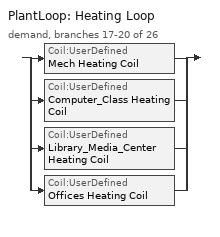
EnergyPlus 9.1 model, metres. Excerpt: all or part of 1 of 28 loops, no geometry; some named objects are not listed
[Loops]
PlantLoop 'Heating Loop'
 demand, branches 17-20 of 26: split
  | Coil:UserDefined 'Mech Heating Coil'
  | Coil:UserDefined 'Computer_Class Heating Coil'
  | Coil:UserDefined 'Library_Media_Center Heating Coil'
  | Coil:UserDefined 'Offices Heating Coil'
[EnergyManagementSystem:Sensor] Output:Variable or Output:Meter=System Node Temperature
Name | Output:Variable or Output:Meter Index Key
Mech_HWCoil_Water_Tout_internal | Mech AHU Water to Air Heat Pump Source Side2 Outlet Node
Computer_Class_HWCoil_Water_Tout_internal | Computer_Class AHU Water to Air Heat Pump Source Side2 Outlet Node
Library_Media_Center_HWCoil_Water_Tout_internal | Library_Media_Center AHU Water to Air Heat Pump Source Side2 Outlet Node
Offices_HWCoil_Water_Tout_internal | Offices AHU Water to Air Heat Pump Source Side2 Outlet Node
[EnergyManagementSystem:Actuator]
Name | Actuated Component Unique | Actuated Component Type | Actuated Component Control Type
Mech_HWcoil_Mdot_Min | Mech Heating Coil | Plant Connection | Minimum Mass Flow Rate
Mech_HWcoil_Mdot_Max | Mech Heating Coil | Plant Connection | Maximum Mass Flow Rate
Mech_HWcoil_Water_Tout | Mech Heating Coil | Plant Connection | Outlet Temperature
Mech_HWcoil_Water_MdotRequest; Mech_HWcoil_Water_DesignVdot | Mech Heating Coil | Plant Connection | Design Volume Flow Rate
Mech_HWcoil_Air_Tout | Mech Heating Coil | Air Connection 1 | Outlet Temperature
Mech_HWcoil_Air_Wout | Mech Heating Coil | Air Connection 1 | Outlet Humidity Ratio
Mech_HWcoil_Air_MdotOut | Mech Heating Coil | Air Connection 1 | Mass Flow Rate
Computer_Class_HWcoil_Mdot_Min | Computer_Class Heating Coil | Plant Connection | Minimum Mass Flow Rate
Computer_Class_HWcoil_Mdot_Max | Computer_Class Heating Coil | Plant Connection | Maximum Mass Flow Rate
Computer_Class_HWcoil_Water_Tout | Computer_Class Heating Coil | Plant Connection | Outlet Temperature
Computer_Class_HWcoil_Water_MdotRequest; Computer_Class_HWcoil_Water_DesignVdot | Computer_Class Heating Coil | Plant Connection | Design Volume Flow Rate
Computer_Class_HWcoil_Air_Tout | Computer_Class Heating Coil | Air Connection 1 | Outlet Temperature
Computer_Class_HWcoil_Air_Wout | Computer_Class Heating Coil | Air Connection 1 | Outlet Humidity Ratio
Computer_Class_HWcoil_Air_MdotOut | Computer_Class Heating Coil | Air Connection 1 | Mass Flow Rate
Library_Media_Center_HWcoil_Mdot_Min | Library_Media_Center Heating Coil | Plant Connection | Minimum Mass Flow Rate
Library_Media_Center_HWcoil_Mdot_Max | Library_Media_Center Heating Coil | Plant Connection | Maximum Mass Flow Rate
Library_Media_Center_HWcoil_Water_Tout | Library_Media_Center Heating Coil | Plant Connection | Outlet Temperature
Library_Media_Center_HWcoil_Water_MdotRequest; Library_Media_Center_HWcoil_Water_DesignVdot | Library_Media_Center Heating Coil | Plant Connection | Design Volume Flow Rate
Library_Media_Center_HWcoil_Air_Tout | Library_Media_Center Heating Coil | Air Connection 1 | Outlet Temperature
Library_Media_Center_HWcoil_Air_Wout | Library_Media_Center Heating Coil | Air Connection 1 | Outlet Humidity Ratio
Library_Media_Center_HWcoil_Air_MdotOut | Library_Media_Center Heating Coil | Air Connection 1 | Mass Flow Rate
Offices_HWcoil_Mdot_Min | Offices Heating Coil | Plant Connection | Minimum Mass Flow Rate
Offices_HWcoil_Mdot_Max | Offices Heating Coil | Plant Connection | Maximum Mass Flow Rate
Offices_HWcoil_Water_Tout | Offices Heating Coil | Plant Connection | Outlet Temperature
Offices_HWcoil_Water_MdotRequest; Offices_HWcoil_Water_DesignVdot | Offices Heating Coil | Plant Connection | Design Volume Flow Rate
Offices_HWcoil_Air_Tout | Offices Heating Coil | Air Connection 1 | Outlet Temperature
Offices_HWcoil_Air_Wout | Offices Heating Coil | Air Connection 1 | Outlet Humidity Ratio
Offices_HWcoil_Air_MdotOut | Offices Heating Coil | Air Connection 1 | Mass Flow Rate
[EnergyManagementSystem:ProgramCallingManager]
Mech Heating Coil Model Program Manager: UserDefinedComponentModel; Mech_HWCoil_ModelInput; Mech_HW_Coil_Sim_Model; Mech_HWCoil_ModelOuput
Mech Heating Coil Init Program Manager: BeginNewEnvironment; Mech_H_InitSimpleCoilModel
Computer_Class Heating Coil Model Program Manager: UserDefinedComponentModel; Computer_Class_HWCoil_ModelInput; Computer_Class_HW_Coil_Sim_Model; Computer_Class_HWCoil_ModelOuput
Computer_Class Heating Coil Init Program Manager: BeginNewEnvironment; Computer_Class_H_InitSimpleCoilModel
Library_Media_Center Heating Coil Model Program Manager: UserDefinedComponentModel; Library_Media_Center_HWCoil_ModelInput; Library_Media_Center_HW_Coil_Sim_Model; Library_Media_Center_HWCoil_ModelOuput
Library_Media_Center Heating Coil Init Program Manager: BeginNewEnvironment; Library_Media_Center_H_InitSimpleCoilModel
Offices Heating Coil Model Program Manager: UserDefinedComponentModel; Offices_HWCoil_ModelInput; Offices_HW_Coil_Sim_Model; Offices_HWCoil_ModelOuput
Offices Heating Coil Init Program Manager: BeginNewEnvironment; Offices_H_InitSimpleCoilModel
[EnergyManagementSystem:Program]
Mech_HWCoil_ModelInput: Set Mech_HWCoil_Air_Mdot = 1.5*Mech_HWCoil_Air_rho*On_Off; Set Mech_HWcoil_Water_Mdot     = HeatingCoil_mcMech; Set Mech_HWCoil_Coil_Eff       = 0.7
Mech_HW_Coil_Sim_Model: IF Mech_HWCoil_Air_Mdot == 0.0; SET Mech_HWCoil_Air_Toutlet = Mech_HWCoil_Air_Tinlet; SET Mech_HWCoil_Air_Woutlet = Mech_HWCoil_Air_Winlet; Set Mech_HWCoil_Air_MdotOut = Mech_HWCoil_Air_Mdot; Set Mech_HWCoil_tot_heat_Power = 0.0; Set Mech_HWCoil_Water_Toutlet = Mech_HWCoil_Water_Tinlet; RETURN; ENDIF; If Mech_HWcoil_Water_Mdot <= 0.0; SET Mech_HWcoil_Air_Toutlet = Mech_HWcoil_Air_Tinlet; SET Mech_HWcoil_Air_Woutlet = Mech_HWcoil_Air_Winlet; Set Mech_HWcoil_Air_MdotOut = Mech_HWcoil_Air_Mdot; Set Mech_HWcoil_tot_cool_Power = 0.0; Set Mech_HWcoil_Water_Toutlet = Mech_HWCoil_Acd * Mech_HWCoil_Water_Tout_internal + Mech_HWCoil_Bcd* ((Mech_HWCoil_UA/Mech_HWCoil_Water_cp) * Mech_HWCoil_Air_Toutlet); RETURN; ENDIF; Set AirIn_Enth     = @HFnTdbW Mech_HWCoil_Air_Tinlet Mech_HWCoil_Air_Winlet; Set AirOut_Enth_Limit = @HFnTdbW Mech_HWCoil_Water_Tinlet Mech_HWCoil_Air_Winlet; Set MaxQdot      = Mech_HWCoil_Coil_Eff * Mech_HWCoil_Air_Mdot * (AirOut_Enth_Limit - AirIn_Enth ); Set Air_HoutSP = @HFnTdbW Mech_HWCoil_Air_Tsp Mech_HWcoil_Air_Woutlet; Set Qdot_SP    = Mech_HWCoil_Air_Mdot * (Air_HoutSP - AirIn_Enth ); IF Qdot_SP > MaxQdot; Set Air_Hout = AirIn_Enth + (MaxQdot/Mech_HWCoil_Air_Mdot); ELSE; Set Air_Hout = Air_HoutSP; ENDIF; Set Real_Air_Hout = 1*Air_Hout; Set temp = Mech_HWCoil_Air_Toutlet; Set Mech_HWCoil_Air_Toutlet =  Mech_HWCoil_Asad * temp +Mech_HWCoil_Bsad* ( Mech_HWCoil_Water_Toutlet + Mech_HWCoil_InletCoeff*Mech_HWCoil_Air_Tinlet); IF  (Mech_HWCoil_Water_Mdot < Mech_HWCoil_Water_Mdot_Max); Set Mech_HWCoil_Water_Toutlet = Mech_HWCoil_Acd * Mech_HWCoil_Water_Tout_internal + Mech_HWCoil_Bcd * (Mech_HWCoil_Water_Mdot*(Mech_HWCoil_Water_Tinlet - Mech_HWCoil_Water_Tout_internal) + (Mech_HWCoil_UA/Mech_HWCoil_Water_cp) * temp ); ELSE; Set Mech_HWCoil_Water_Toutlet = Mech_HWCoil_Acd * Mech_HWCoil_Water_Tout_internal + Mech_HWCoil_Bcd * (Mech_HWCoil_Water_Mdot_Max*(Mech_HWCoil_Water_Tinlet - Mech_HWCoil_Water_Tout_internal) + (Mech_HWCoil_UA/Mech_HWCoil_Water_cp) * temp ); ENDIF; Set ActualQdot  = Mech_HWCoil_Air_Mdot * (AirIn_Enth   - Air_Hout); Set Mech_HWCoil_tot_heat_Power = ActualQdot
Mech_HWCoil_ModelOuput: Set Mech_HWcoil_Water_MdotRequest = Mech_HWcoil_Water_Mdot; Set Mech_HWcoil_Air_Tout          = Mech_HWcoil_Air_Toutlet; Set Mech_HWcoil_Air_Wout          = Mech_HWcoil_Air_Woutlet; Set Mech_HWcoil_tot_cool_Power    = Mech_HWcoil_Tot_Cool_Power; Set Mech_HWcoil_tot_cool_Energy   = Mech_HWcoil_Tot_Cool_Power * SystemTimestep * 3600; Set Mech_HWcoil_Air_MdotOut       = Mech_HWcoil_Air_Mdot; Set Mech_HWcoil_Water_Tout        = Mech_HWcoil_Water_Toutlet
Mech_H_InitSimpleCoilModel: Set Mech_HWLoopExitTemp = 7.0; Set Mech_HWLoopDeltaTemp = 4.0; Set Mech_HWcoil_WATER_Mdot_Min = 0.0; Set Mech_HWcoil_WATER_Mdot_Max = 2; Set Ts = 60; Set Mech_HWCoil_U = 500; Set Mech_HWCoil_A = 4; Set Mech_HWCoil_UA = Mech_HWCoil_U*Mech_HWCoil_A; Set C_coil_air = 20000; Set C_coil_water = 400000; Set Asa = -1*(Mech_HWCoil_UA + 1.5*Mech_HWCoil_Air_rho*Mech_HWCoil_Air_cp)/(C_coil_air); Set Bsa = (Mech_HWCoil_UA)/(C_coil_air); Set Mech_HWCoil_Asad = @Exp (Asa * Ts ); Set Mech_HWCoil_Bsad =  ((Mech_HWCoil_Asad -1) * Bsa)/Asa; Set Ac = -1*(Mech_HWCoil_UA)/(C_coil_water); Set Bc = (Mech_HWcoil_Water_cp)/(C_coil_water); Set Mech_HWCoil_Acd = @Exp (Ac * Ts ); Set Mech_HWCoil_Bcd = ((Mech_HWCoil_Acd -1) * Bc)/Ac; SET Mech_HWCOIL_TOT_COOL_POWER    = 0; Set Mech_HWCoil_InletCoeff  = (1.5*Mech_HWCoil_Air_cp/Mech_HWCoil_UA)
Computer_Class_HWCoil_ModelInput: Set Computer_Class_HWCoil_Air_Mdot =0.75*Computer_Class_HWCoil_Air_rho*On_Off; Set Computer_Class_HWcoil_Water_Mdot     = HeatingCoil_mcComputerClass; Set Computer_Class_HWCoil_Coil_Eff       = 0.7
Computer_Class_HW_Coil_Sim_Model: IF Computer_Class_HWCoil_Air_Mdot == 0.0; SET Computer_Class_HWCoil_Air_Toutlet = Computer_Class_HWCoil_Air_Tinlet; SET Computer_Class_HWCoil_Air_Woutlet = Computer_Class_HWCoil_Air_Winlet; Set Computer_Class_HWCoil_Air_MdotOut = Computer_Class_HWCoil_Air_Mdot; Set Computer_Class_HWCoil_tot_heat_Power = 0.0; Set Computer_Class_HWCoil_Water_Toutlet = Computer_Class_HWCoil_Water_Tinlet; RETURN; ENDIF; If Computer_Class_HWcoil_Water_Mdot <= 0.0; SET Computer_Class_HWcoil_Air_Toutlet = Computer_Class_HWcoil_Air_Tinlet; SET Computer_Class_HWcoil_Air_Woutlet = Computer_Class_HWcoil_Air_Winlet; Set Computer_Class_HWcoil_Air_MdotOut = Computer_Class_HWcoil_Air_Mdot; Set Computer_Class_HWcoil_tot_cool_Power = 0.0; Set Computer_Class_HWcoil_Water_Toutlet = Computer_Class_HWCoil_Acd * Computer_Class_HWCoil_Water_Tout_internal + Computer_Class_HWCoil_Bcd* ((Computer_Class_HWCoil_UA/Computer_Class_HWCoil_Water_cp) * Computer_Class_HWCoil_Air_Toutlet); RETURN; ENDIF; Set AirIn_Enth     = @HFnTdbW Computer_Class_HWCoil_Air_Tinlet Computer_Class_HWCoil_Air_Winlet; Set AirOut_Enth_Limit = @HFnTdbW Computer_Class_HWCoil_Water_Tinlet Computer_Class_HWCoil_Air_Winlet; Set MaxQdot      = Computer_Class_HWCoil_Coil_Eff * Computer_Class_HWCoil_Air_Mdot * (AirOut_Enth_Limit - AirIn_Enth ); Set Air_HoutSP = @HFnTdbW Computer_Class_HWCoil_Air_Tsp Computer_Class_HWcoil_Air_Woutlet; Set Qdot_SP    = Computer_Class_HWCoil_Air_Mdot * (Air_HoutSP - AirIn_Enth ); IF Qdot_SP > MaxQdot; Set Air_Hout = AirIn_Enth + (MaxQdot/Computer_Class_HWCoil_Air_Mdot); ELSE; Set Air_Hout = Air_HoutSP; ENDIF; Set Real_Air_Hout = 1*Air_Hout; Set temp = Computer_Class_HWCoil_Air_Toutlet; Set Computer_Class_HWCoil_Air_Toutlet =  Computer_Class_HWCoil_Asad * temp +Computer_Class_HWCoil_Bsad* ( Computer_Class_HWCoil_Water_Toutlet + Computer_Class_HWCoil_InletCoeff*Computer_Class_HWCoil_Air_Tinlet); IF  (Computer_Class_HWCoil_Water_Mdot < Computer_Class_HWCoil_Water_Mdot_Max); Set Computer_Class_HWCoil_Water_Toutlet = Computer_Class_HWCoil_Acd * Computer_Class_HWCoil_Water_Tout_internal + Computer_Class_HWCoil_Bcd * (Computer_Class_HWCoil_Water_Mdot*(Computer_Class_HWCoil_Water_Tinlet - Computer_Class_HWCoil_Water_Tout_internal) + (Computer_Class_HWCoil_UA/Computer_Class_HWCoil_Water_cp) * temp ); ELSE; Set Computer_Class_HWCoil_Water_Toutlet = Computer_Class_HWCoil_Acd * Computer_Class_HWCoil_Water_Tout_internal + Computer_Class_HWCoil_Bcd * (Computer_Class_HWCoil_Water_Mdot_Max*(Computer_Class_HWCoil_Water_Tinlet - Computer_Class_HWCoil_Water_Tout_internal) + (Computer_Class_HWCoil_UA/Computer_Class_HWCoil_Water_cp) * temp ); ENDIF; Set ActualQdot  = Computer_Class_HWCoil_Air_Mdot * (AirIn_Enth   - Air_Hout); Set Computer_Class_HWCoil_tot_heat_Power = ActualQdot
Computer_Class_HWCoil_ModelOuput: Set Computer_Class_HWcoil_Water_MdotRequest = Computer_Class_HWcoil_Water_Mdot; Set Computer_Class_HWcoil_Air_Tout          = Computer_Class_HWcoil_Air_Toutlet; Set Computer_Class_HWcoil_Air_Wout          = Computer_Class_HWcoil_Air_Woutlet; Set Computer_Class_HWcoil_tot_cool_Power    = Computer_Class_HWcoil_Tot_Cool_Power; Set Computer_Class_HWcoil_tot_cool_Energy   = Computer_Class_HWcoil_Tot_Cool_Power * SystemTimestep * 3600; Set Computer_Class_HWcoil_Air_MdotOut       = Computer_Class_HWcoil_Air_Mdot; Set Computer_Class_HWcoil_Water_Tout        = Computer_Class_HWcoil_Water_Toutlet
Computer_Class_H_InitSimpleCoilModel: Set Computer_Class_HWLoopExitTemp = 7.0; Set Computer_Class_HWLoopDeltaTemp = 4.0; Set Computer_Class_HWcoil_WATER_Mdot_Min = 0.0; Set Computer_Class_HWcoil_WATER_Mdot_Max = 2; Set Ts = 60; Set Computer_Class_HWCoil_U = 500; Set Computer_Class_HWCoil_A = 5; Set Computer_Class_HWCoil_UA = Computer_Class_HWCoil_U*Computer_Class_HWCoil_A; Set C_coil_air = 20000; Set C_coil_water = 400000; Set Asa = -1*(Computer_Class_HWCoil_UA + 0.75*Computer_Class_HWCoil_Air_cp)/(C_coil_air); Set Bsa = (Computer_Class_HWCoil_UA)/(C_coil_air); Set Computer_Class_HWCoil_Asad = @Exp (Asa * Ts ); Set Computer_Class_HWCoil_Bsad =  ((Computer_Class_HWCoil_Asad -1) * Bsa)/Asa; Set Ac = -1*(Computer_Class_HWCoil_UA)/(C_coil_water); Set Bc = (Computer_Class_HWcoil_Water_cp)/(C_coil_water); Set Computer_Class_HWCoil_Acd = @Exp (Ac * Ts ); Set Computer_Class_HWCoil_Bcd = ((Computer_Class_HWCoil_Acd -1) * Bc)/Ac; SET Computer_Class_HWCOIL_TOT_COOL_POWER    = 0; Set Computer_Class_HWCoil_InletCoeff  = (0.75*Computer_Class_HWCoil_Air_cp/Computer_Class_HWCoil_UA)
Library_Media_Center_HWCoil_ModelInput: Set Library_Media_Center_HWCoil_Air_Mdot = 5*Library_Media_Center_HWCoil_Air_rho*On_Off; Set Library_Media_Center_HWcoil_Water_Mdot     = HeatingCoil_mcLibrary; Set Library_Media_Center_HWCoil_Coil_Eff       = 0.7
Library_Media_Center_HW_Coil_Sim_Model: IF Library_Media_Center_HWCoil_Air_Mdot == 0.0; SET Library_Media_Center_HWCoil_Air_Toutlet = Library_Media_Center_HWCoil_Air_Tinlet; SET Library_Media_Center_HWCoil_Air_Woutlet = Library_Media_Center_HWCoil_Air_Winlet; Set Library_Media_Center_HWCoil_Air_MdotOut = Library_Media_Center_HWCoil_Air_Mdot; Set Library_Media_Center_HWCoil_tot_heat_Power = 0.0; Set Library_Media_Center_HWCoil_Water_Toutlet = Library_Media_Center_HWCoil_Water_Tinlet; RETURN; ENDIF; If Library_Media_Center_HWcoil_Water_Mdot <= 0.0; SET Library_Media_Center_HWcoil_Air_Toutlet = Library_Media_Center_HWcoil_Air_Tinlet; SET Library_Media_Center_HWcoil_Air_Woutlet = Library_Media_Center_HWcoil_Air_Winlet; Set Library_Media_Center_HWcoil_Air_MdotOut = Library_Media_Center_HWcoil_Air_Mdot; Set Library_Media_Center_HWcoil_tot_cool_Power = 0.0; Set Library_Media_Center_HWcoil_Water_Toutlet = Library_Media_Center_HWCoil_Acd * Library_Media_Center_HWCoil_Water_Tout_internal + Library_Media_Center_HWCoil_Bcd* ((Library_Media_Center_HWCoil_UA/Library_Media_Center_HWCoil_Water_cp) * Library_Media_Center_HWCoil_Air_Toutlet); RETURN; ENDIF; Set AirIn_Enth     = @HFnTdbW Library_Media_Center_HWCoil_Air_Tinlet Library_Media_Center_HWCoil_Air_Winlet; Set AirOut_Enth_Limit = @HFnTdbW Library_Media_Center_HWCoil_Water_Tinlet Library_Media_Center_HWCoil_Air_Winlet; Set MaxQdot      = Library_Media_Center_HWCoil_Coil_Eff * Library_Media_Center_HWCoil_Air_Mdot * (AirOut_Enth_Limit - AirIn_Enth ); Set Air_HoutSP = @HFnTdbW Library_Media_Center_HWCoil_Air_Tsp Library_Media_Center_HWcoil_Air_Woutlet; Set Qdot_SP    = Library_Media_Center_HWCoil_Air_Mdot * (Air_HoutSP - AirIn_Enth ); IF Qdot_SP > MaxQdot; Set Air_Hout = AirIn_Enth + (MaxQdot/Library_Media_Center_HWCoil_Air_Mdot); ELSE; Set Air_Hout = Air_HoutSP; ENDIF; Set Real_Air_Hout = 1*Air_Hout; Set temp = Library_Media_Center_HWCoil_Air_Toutlet; Set Library_Media_Center_HWCoil_Air_Toutlet =  Library_Media_Center_HWCoil_Asad * temp +Library_Media_Center_HWCoil_Bsad* ( Library_Media_Center_HWCoil_Water_Toutlet + Library_Media_Center_HWCoil_InletCoeff*Library_Media_Center_HWCoil_Air_Tinlet); IF  (Library_Media_Center_HWCoil_Water_Mdot < Library_Media_Center_HWCoil_Water_Mdot_Max); Set Library_Media_Center_HWCoil_Water_Toutlet = Library_Media_Center_HWCoil_Acd * Library_Media_Center_HWCoil_Water_Tout_internal + Library_Media_Center_HWCoil_Bcd * (Library_Media_Center_HWCoil_Water_Mdot*(Library_Media_Center_HWCoil_Water_Tinlet - Library_Media_Center_HWCoil_Water_Tout_internal) + (Library_Media_Center_HWCoil_UA/Library_Media_Center_HWCoil_Water_cp) * temp ); ELSE; Set Library_Media_Center_HWCoil_Water_Toutlet = Library_Media_Center_HWCoil_Acd * Library_Media_Center_HWCoil_Water_Tout_internal + Library_Media_Center_HWCoil_Bcd * (Library_Media_Center_HWCoil_Water_Mdot_Max*(Library_Media_Center_HWCoil_Water_Tinlet - Library_Media_Center_HWCoil_Water_Tout_internal) + (Library_Media_Center_HWCoil_UA/Library_Media_Center_HWCoil_Water_cp) * temp ); ENDIF; Set ActualQdot  = Library_Media_Center_HWCoil_Air_Mdot * (AirIn_Enth   - Air_Hout); Set Library_Media_Center_HWCoil_tot_heat_Power = ActualQdot
Library_Media_Center_HWCoil_ModelOuput: Set Library_Media_Center_HWcoil_Water_MdotRequest = Library_Media_Center_HWcoil_Water_Mdot; Set Library_Media_Center_HWcoil_Air_Tout          = Library_Media_Center_HWcoil_Air_Toutlet; Set Library_Media_Center_HWcoil_Air_Wout          = Library_Media_Center_HWcoil_Air_Woutlet; Set Library_Media_Center_HWcoil_tot_cool_Power    = Library_Media_Center_HWcoil_Tot_Cool_Power; Set Library_Media_Center_HWcoil_tot_cool_Energy   = Library_Media_Center_HWcoil_Tot_Cool_Power * SystemTimestep * 3600; Set Library_Media_Center_HWcoil_Air_MdotOut       = Library_Media_Center_HWcoil_Air_Mdot; Set Library_Media_Center_HWcoil_Water_Tout        = Library_Media_Center_HWcoil_Water_Toutlet
Library_Media_Center_H_InitSimpleCoilModel: Set Library_Media_Center_HWLoopExitTemp = 7.0; Set Library_Media_Center_HWLoopDeltaTemp = 4.0; Set Library_Media_Center_HWcoil_WATER_Mdot_Min = 0.0; Set Library_Media_Center_HWcoil_WATER_Mdot_Max = 2; Set Ts = 60; Set Library_Media_Center_HWCoil_U = 500; Set Library_Media_Center_HWCoil_A = 5; Set Library_Media_Center_HWCoil_UA = Library_Media_Center_HWCoil_U*Library_Media_Center_HWCoil_A; Set C_coil_air = 20000; Set C_coil_water = 400000; Set Asa = -1*(Library_Media_Center_HWCoil_UA + 5*Library_Media_Center_HWCoil_Air_rho*Library_Media_Center_HWCoil_Air_cp)/(C_coil_air); Set Bsa = (Library_Media_Center_HWCoil_UA)/(C_coil_air); Set Library_Media_Center_HWCoil_Asad = @Exp (Asa * Ts ); Set Library_Media_Center_HWCoil_Bsad =  ((Library_Media_Center_HWCoil_Asad -1) * Bsa)/Asa; Set Ac = -1*(Library_Media_Center_HWCoil_UA)/(C_coil_water); Set Bc = (Library_Media_Center_HWcoil_Water_cp)/(C_coil_water); Set Library_Media_Center_HWCoil_Acd = @Exp (Ac * Ts ); Set Library_Media_Center_HWCoil_Bcd = ((Library_Media_Center_HWCoil_Acd -1) * Bc)/Ac; SET Library_Media_Center_HWCOIL_TOT_COOL_POWER    = 0; Set Library_Media_Center_HWCoil_InletCoeff  = (5*Library_Media_Center_HWCoil_Air_cp/Library_Media_Center_HWCoil_UA)
Offices_HWCoil_ModelInput: Set Offices_HWCoil_Air_Mdot = 2.5*Offices_HWCoil_Air_rho*On_Off; Set Offices_HWcoil_Water_Mdot     = HeatingCoil_mcOffices; Set Offices_HWCoil_Coil_Eff       = 0.7
Offices_HW_Coil_Sim_Model: IF Offices_HWCoil_Air_Mdot == 0.0; SET Offices_HWCoil_Air_Toutlet = Offices_HWCoil_Air_Tinlet; SET Offices_HWCoil_Air_Woutlet = Offices_HWCoil_Air_Winlet; Set Offices_HWCoil_Air_MdotOut = Offices_HWCoil_Air_Mdot; Set Offices_HWCoil_tot_heat_Power = 0.0; Set Offices_HWCoil_Water_Toutlet = Offices_HWCoil_Water_Tinlet; RETURN; ENDIF; If Offices_HWcoil_Water_Mdot <= 0.0; SET Offices_HWcoil_Air_Toutlet = Offices_HWcoil_Air_Tinlet; SET Offices_HWcoil_Air_Woutlet = Offices_HWcoil_Air_Winlet; Set Offices_HWcoil_Air_MdotOut = Offices_HWcoil_Air_Mdot; Set Offices_HWcoil_tot_cool_Power = 0.0; Set Offices_HWcoil_Water_Toutlet = Offices_HWCoil_Acd * Offices_HWCoil_Water_Tout_internal + Offices_HWCoil_Bcd* ((Offices_HWCoil_UA/Offices_HWCoil_Water_cp) * Offices_HWCoil_Air_Toutlet); RETURN; ENDIF; Set AirIn_Enth     = @HFnTdbW Offices_HWCoil_Air_Tinlet Offices_HWCoil_Air_Winlet; Set AirOut_Enth_Limit = @HFnTdbW Offices_HWCoil_Water_Tinlet Offices_HWCoil_Air_Winlet; Set MaxQdot      = Offices_HWCoil_Coil_Eff * Offices_HWCoil_Air_Mdot * (AirOut_Enth_Limit - AirIn_Enth ); Set Air_HoutSP = @HFnTdbW Offices_HWCoil_Air_Tsp Offices_HWcoil_Air_Woutlet; Set Qdot_SP    = Offices_HWCoil_Air_Mdot * (Air_HoutSP - AirIn_Enth ); IF Qdot_SP > MaxQdot; Set Air_Hout = AirIn_Enth + (MaxQdot/Offices_HWCoil_Air_Mdot); ELSE; Set Air_Hout = Air_HoutSP; ENDIF; Set Real_Air_Hout = 1*Air_Hout; Set temp = Offices_HWCoil_Air_Toutlet; Set Offices_HWCoil_Air_Toutlet =  Offices_HWCoil_Asad * temp +Offices_HWCoil_Bsad* ( Offices_HWCoil_Water_Toutlet + Offices_HWCoil_InletCoeff*Offices_HWCoil_Air_Tinlet); IF  (Offices_HWCoil_Water_Mdot < Offices_HWCoil_Water_Mdot_Max); Set Offices_HWCoil_Water_Toutlet = Offices_HWCoil_Acd * Offices_HWCoil_Water_Tout_internal + Offices_HWCoil_Bcd * (Offices_HWCoil_Water_Mdot*(Offices_HWCoil_Water_Tinlet - Offices_HWCoil_Water_Tout_internal) + (Offices_HWCoil_UA/Offices_HWCoil_Water_cp) * temp ); ELSE; Set Offices_HWCoil_Water_Toutlet = Offices_HWCoil_Acd * Offices_HWCoil_Water_Tout_internal + Offices_HWCoil_Bcd * (Offices_HWCoil_Water_Mdot_Max*(Offices_HWCoil_Water_Tinlet - Offices_HWCoil_Water_Tout_internal) + (Offices_HWCoil_UA/Offices_HWCoil_Water_cp) * temp ); ENDIF; Set ActualQdot  = Offices_HWCoil_Air_Mdot * (AirIn_Enth   - Air_Hout); Set Offices_HWCoil_tot_heat_Power = ActualQdot
Offices_HWCoil_ModelOuput: Set Offices_HWcoil_Water_MdotRequest = Offices_HWcoil_Water_Mdot; Set Offices_HWcoil_Air_Tout          = Offices_HWcoil_Air_Toutlet; Set Offices_HWcoil_Air_Wout          = Offices_HWcoil_Air_Woutlet; Set Offices_HWcoil_tot_cool_Power    = Offices_HWcoil_Tot_Cool_Power; Set Offices_HWcoil_tot_cool_Energy   = Offices_HWcoil_Tot_Cool_Power * SystemTimestep * 3600; Set Offices_HWcoil_Air_MdotOut       = Offices_HWcoil_Air_Mdot; Set Offices_HWcoil_Water_Tout        = Offices_HWcoil_Water_Toutlet
Offices_H_InitSimpleCoilModel: Set Offices_HWLoopExitTemp = 7.0; Set Offices_HWLoopDeltaTemp = 4.0; Set Offices_HWcoil_WATER_Mdot_Min = 0.0; Set Offices_HWcoil_WATER_Mdot_Max = 2; Set Ts = 60; Set Offices_HWCoil_U = 500; Set Offices_HWCoil_A = 5; Set Offices_HWCoil_UA = Offices_HWCoil_U*Offices_HWCoil_A; Set C_coil_air = 20000; Set C_coil_water = 400000; Set Asa = -1*(Offices_HWCoil_UA + 2.5*Offices_HWCoil_Air_rho*Offices_HWCoil_Air_cp)/(C_coil_air); Set Bsa = (Offices_HWCoil_UA)/(C_coil_air); Set Offices_HWCoil_Asad = @Exp (Asa * Ts ); Set Offices_HWCoil_Bsad =  ((Offices_HWCoil_Asad -1) * Bsa)/Asa; Set Ac = -1*(Offices_HWCoil_UA)/(C_coil_water); Set Bc = (Offices_HWcoil_Water_cp)/(C_coil_water); Set Offices_HWCoil_Acd = @Exp (Ac * Ts ); Set Offices_HWCoil_Bcd = ((Offices_HWCoil_Acd -1) * Bc)/Ac; SET Offices_HWCOIL_TOT_COOL_POWER    = 0; Set Offices_HWCoil_InletCoeff  = (2.5*Offices_HWCoil_Air_cp/Offices_HWCoil_UA)
[EnergyManagementSystem:OutputVariable] Type of Data in Variable=Averaged; Update Frequency=SystemTimestep; Units=W
Name | EMS Variable | EMS Program or Subroutine
Mech HW Coil Total Cooling Rate | Mech_HWcoil_tot_cool_Power | Mech_HWCoil_ModelOuput
Computer_Class HW Coil Total Cooling Rate | Computer_Class_HWcoil_tot_cool_Power | Computer_Class_HWCoil_ModelOuput
Library_Media_Center HW Coil Total Cooling Rate | Library_Media_Center_HWcoil_tot_cool_Power | Library_Media_Center_HWCoil_ModelOuput
Offices HW Coil Total Cooling Rate | Offices_HWcoil_tot_cool_Power | Offices_HWCoil_ModelOuput
[EnergyManagementSystem:MeteredOutputVariable] Update Frequency=SystemTimestep; Resource Type=ENERGYTRANSFER; Group Type=System; End-Use Category=HEATINGCOILS; Units=J
Name | EMS Variable | EMS Program or Subroutine
Mech_H_Coil tot cool Energy | Mech_HWcoil_tot_cool_Energy | Mech_HWCoil_ModelOuput
Computer_Class_H_Coil tot cool Energy | Computer_Class_HWcoil_tot_cool_Energy | Computer_Class_HWCoil_ModelOuput
Library_Media_Center_H_Coil tot cool Energy | Library_Media_Center_HWcoil_tot_cool_Energy | Library_Media_Center_HWCoil_ModelOuput
Offices_H_Coil tot cool Energy | Offices_HWcoil_tot_cool_Energy | Offices_HWCoil_ModelOuput
[EnergyManagementSystem:InternalVariable]
Name | Internal Data Index Key | Internal Data Type
Mech_HWCoil_Air_Tinlet | Mech Heating Coil | Inlet Temperature for Air Connection 1
Mech_HWCoil_Air_Winlet | Mech Heating Coil | Inlet Humidity Ratio for Air Connection 1
Mech_HWCoil_Air_rho | Mech Heating Coil | Inlet Density for Air Connection 1
Mech_HWCoil_Air_cp | Mech Heating Coil | Inlet Specific Heat for Air Connection 1
Mech_HWCoil_Water_Tinlet | Mech Heating Coil | Inlet Temperature for Plant Connection
Mech_HWCoil_Water_rho | Mech Heating Coil | Inlet Density for Plant Connection
Mech_HWCoil_Water_cp | Mech Heating Coil | Inlet Specific Heat for Plant Connection
Computer_Class_HWCoil_Air_Tinlet | Computer_Class Heating Coil | Inlet Temperature for Air Connection 1
Computer_Class_HWCoil_Air_Winlet | Computer_Class Heating Coil | Inlet Humidity Ratio for Air Connection 1
Computer_Class_HWCoil_Air_rho | Computer_Class Heating Coil | Inlet Density for Air Connection 1
Computer_Class_HWCoil_Air_cp | Computer_Class Heating Coil | Inlet Specific Heat for Air Connection 1
Computer_Class_HWCoil_Water_Tinlet | Computer_Class Heating Coil | Inlet Temperature for Plant Connection
Computer_Class_HWCoil_Water_rho | Computer_Class Heating Coil | Inlet Density for Plant Connection
Computer_Class_HWCoil_Water_cp | Computer_Class Heating Coil | Inlet Specific Heat for Plant Connection
Library_Media_Center_HWCoil_Air_Tinlet | Library_Media_Center Heating Coil | Inlet Temperature for Air Connection 1
Library_Media_Center_HWCoil_Air_Winlet | Library_Media_Center Heating Coil | Inlet Humidity Ratio for Air Connection 1
Library_Media_Center_HWCoil_Air_rho | Library_Media_Center Heating Coil | Inlet Density for Air Connection 1
Library_Media_Center_HWCoil_Air_cp | Library_Media_Center Heating Coil | Inlet Specific Heat for Air Connection 1
Library_Media_Center_HWCoil_Water_Tinlet | Library_Media_Center Heating Coil | Inlet Temperature for Plant Connection
Library_Media_Center_HWCoil_Water_rho | Library_Media_Center Heating Coil | Inlet Density for Plant Connection
Library_Media_Center_HWCoil_Water_cp | Library_Media_Center Heating Coil | Inlet Specific Heat for Plant Connection
Offices_HWCoil_Air_Tinlet | Offices Heating Coil | Inlet Temperature for Air Connection 1
Offices_HWCoil_Air_Winlet | Offices Heating Coil | Inlet Humidity Ratio for Air Connection 1
Offices_HWCoil_Air_rho | Offices Heating Coil | Inlet Density for Air Connection 1
Offices_HWCoil_Air_cp | Offices Heating Coil | Inlet Specific Heat for Air Connection 1
Offices_HWCoil_Water_Tinlet | Offices Heating Coil | Inlet Temperature for Plant Connection
Offices_HWCoil_Water_rho | Offices Heating Coil | Inlet Density for Plant Connection
Offices_HWCoil_Water_cp | Offices Heating Coil | Inlet Specific Heat for Plant Connection
[Coil:UserDefined] Number of Air Connections=1; Plant Connection is Used=Yes
Name | Overall Model Simulation Program Calling Manager | Model Setup and Sizing Program Calling Manager
Mech Heating Coil | Mech Heating Coil Model Program Manager | Mech Heating Coil Init Program Manager
Computer_Class Heating Coil | Computer_Class Heating Coil Model Program Manager | Computer_Class Heating Coil Init Program Manager
Library_Media_Center Heating Coil | Library_Media_Center Heating Coil Model Program Manager | Library_Media_Center Heating Coil Init Program Manager
Offices Heating Coil | Offices Heating Coil Model Program Manager | Offices Heating Coil Init Program Manager
